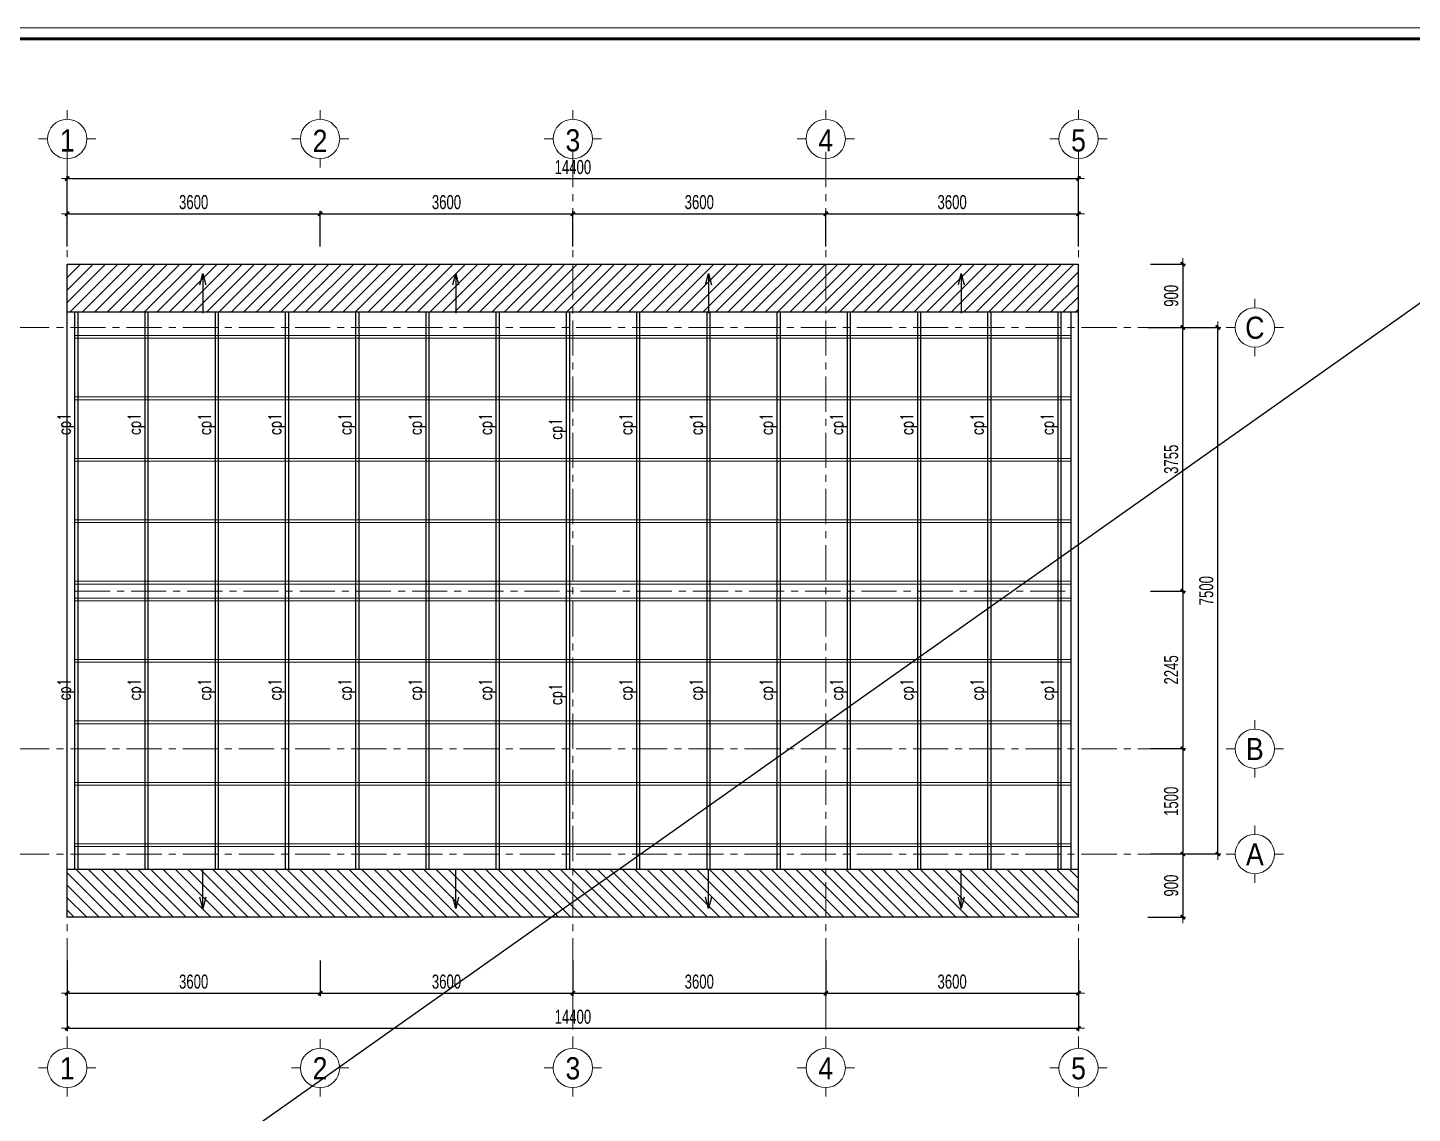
# Model space of a CAD drawing. Header units: millimetres. Extents: x -295047 to 263296, y -724756 to -308748.
# Drawn here: x 103529 to 123245, y -360068 to -344605 of the extents above; entities that cross this region are included whole.
import ezdxf
from ezdxf.enums import TextEntityAlignment as Align

# ---------------------------------------------------------------- set-up
doc = ezdxf.new("R2010")
doc.units = ezdxf.units.MM
doc.header["$MEASUREMENT"] = 0
doc.header["$PDMODE"] = 32
doc.linetypes.add('CENTERX2', pattern=[4, 2.5, -0.5, 0.5, -0.5])
doc.linetypes.add('DASHDOT', pattern=[1, 0.5, -0.25, 0, -0.25])
doc.layers.get('Defpoints').update_dxf_attribs({"color": 1})
doc.layers.add('KCS_Plotter', color=11, linetype='Continuous', plot=False)
for name, color, linetype, lineweight in [('Khungten_LCDI', 7, 'Continuous', 5), ('LC Dim', 8, 'Continuous', 18), ('LC Hatch', 252, 'Continuous', 9), ('LC ISO', 153, 'Continuous', 13), ('LC Net manh', 219, 'Continuous', 5), ('LC Net thay', 7, 'Continuous', 25), ('LC Net truc', 79, 'DASHDOT', 13), ('LC Text1', 3, 'Continuous', 20)]:
    doc.layers.add(name, color=color, linetype=linetype, lineweight=lineweight)
doc.styles.add('HOATBIF', font='hoatbif.shx', dxfattribs={"width": 0.7})
doc.styles.add('Khungten', font='VHAVAN.TTF', dxfattribs={"width": 0.9, "height": 5000})
doc.styles.add('LC 1', font='VHAVANB.TTF')
doc.styles.add('LC 3', font='vnsimli.shx', dxfattribs={"width": 0.75})
doc.styles.add('Title', font='VHBLACK.TTF', dxfattribs={"width": 0.8})
doc.dimstyles.new('DIM CHUAN', dxfattribs={"dimscale": 60, "dimtxt": 2.5, "dimasz": 0.35, "dimexe": 0.5, "dimexo": 0, "dimgap": 0.8, "dimtad": 1, "dimdec": 0, "dimzin": 0, "dimdsep": 46, "dimtxsty": 'HOATBIF', "dimblk1": 'DOT', "dimblk2": 'DOT', "dimsah": 1, "dimcen": -1, "dimdle": 1, "dimclrd": 256, "dimclre": 256, "dimclrt": 4, "dimadec": 3, "dimazin": 2, "dimtfac": 0.333333, "dimtdec": 0, "dimtix": 1, "dimtmove": 2, "dimatfit": 3, "dimldrblk": 'DOT', "dimfxl": 1, "dimtvp": 0.833333, "dimtolj": 1, "dimtzin": 0, "dimarcsym": 0})

# ---------------------------------------------------------------- blocks, each defined once
blk = doc.blocks.new('DOT')
at = {"layer": 'LC Dim'}
blk.add_line((-3, 0), (3, 0), dxfattribs=at)
at = {"layer": 'LC Dim', "color": 4}
blk.add_line((-1, -1), (1, 1), dxfattribs=at)
blk.add_lwpolyline([(0.5, 1), (-1, -0.5), (-0.5, -1), (1, 0.5)], close=True, dxfattribs=at)
blk = doc.blocks.new('*D1087')
at = {"layer": 'Defpoints', "color": 0, "ltscale": 2, "transparency": 16777216}
for p in [(104092, -357891), (118492, -357891), (118492, -358857)]:
    blk.add_point(p, dxfattribs=at)
at = {"layer": 'LC Dim', "lineweight": -2, "ltscale": 2, "transparency": 16777216}
for p, q in [((104092, -357891), (104092, -358897)), ((118492, -357891), (118492, -358897)), ((104120, -358857), (118464, -358857))]:
    blk.add_line(p, q, dxfattribs=at)
at = {"layer": 'LC Dim', "lineweight": -2, "ltscale": 2, "transparency": 16777216, "xscale": 28, "yscale": 28, "zscale": 28, "rotation": 180}
blk.add_blockref('DOT', (104092, -358857), dxfattribs=at)
at = {"layer": 'LC Dim', "lineweight": -2, "ltscale": 2, "transparency": 16777216, "xscale": 28, "yscale": 28, "zscale": 28}
blk.add_blockref('DOT', (118492, -358857), dxfattribs=at)
at = {"layer": 'LC Dim', "color": 4, "ltscale": 2, "transparency": 16777216, "insert": (111292, -358693), "char_height": 200, "attachment_point": 5, "style": 'HOATBIF'}
blk.add_mtext('\\A1;14400', dxfattribs=at)
blk = doc.blocks.new('_Dot')
at = {"color": 0, "linetype": 'ByBlock', "lineweight": -2}
blk.add_line((-0.5, 0), (-1, 0), dxfattribs=at)
at = {"color": 0, "linetype": 'ByBlock', "const_width": 0.5}
blk.add_lwpolyline([(-0.25, 0, 1), (0.25, 0, 1)], format="xyb", close=True, dxfattribs=at)
blk = doc.blocks.new('*D1088')
at = {"layer": 'Defpoints', "color": 0, "ltscale": 2, "transparency": 16777216}
for p in [(119516, -348874), (120476, -348874), (119516, -356374)]:
    blk.add_point(p, dxfattribs=at)
at = {"layer": 'LC Dim', "lineweight": -2, "ltscale": 2, "transparency": 16777216}
for p, q in [((119516, -348874), (120516, -348874)), ((120476, -356346), (120476, -348902)), ((119516, -356374), (120516, -356374))]:
    blk.add_line(p, q, dxfattribs=at)
at = {"layer": 'LC Dim', "lineweight": -2, "ltscale": 2, "transparency": 16777216, "xscale": 28, "yscale": 28, "zscale": 28}
for p, rotation in [((120476, -348874), 90), ((120476, -356374), 270)]:
    blk.add_blockref('DOT', p, dxfattribs=dict(at, rotation=rotation))
at = {"layer": 'LC Dim', "color": 4, "ltscale": 2, "transparency": 16777216, "insert": (120312, -352624), "char_height": 200, "attachment_point": 5, "rotation": 90, "style": 'HOATBIF'}
blk.add_mtext('\\A1;7500', dxfattribs=at)
blk = doc.blocks.new('TTRUC')
at = {"layer": 'LC ISO'}
for p, q in [((0, 6.95), (0, 10.13)), ((-6.95, 0), (-10.13, 0)), ((6.95, 0), (10.13, 0)), ((0, -6.95), (0, -10.13))]:
    blk.add_line(p, q, dxfattribs=at)
at = {"layer": 'LC Net manh'}
blk.add_circle((0, 0), 6.95, dxfattribs=at)
blk = doc.blocks.new('*D1090')
at = {"layer": 'Defpoints', "color": 0, "ltscale": 2, "transparency": 16777216}
for p in [(104092, -357891), (107692, -357891), (107692, -358357)]:
    blk.add_point(p, dxfattribs=at)
at = {"layer": 'LC Dim', "lineweight": -2, "ltscale": 2, "transparency": 16777216}
for p, q in [((104092, -357891), (104092, -358397)), ((107692, -357891), (107692, -358397)), ((104120, -358357), (107664, -358357))]:
    blk.add_line(p, q, dxfattribs=at)
at = {"layer": 'LC Dim', "lineweight": -2, "ltscale": 2, "transparency": 16777216, "xscale": 28, "yscale": 28, "zscale": 28, "rotation": 180}
blk.add_blockref('DOT', (104092, -358357), dxfattribs=at)
at = {"layer": 'LC Dim', "lineweight": -2, "ltscale": 2, "transparency": 16777216, "xscale": 28, "yscale": 28, "zscale": 28}
blk.add_blockref('DOT', (107692, -358357), dxfattribs=at)
at = {"layer": 'LC Dim', "color": 4, "ltscale": 2, "transparency": 16777216, "insert": (105892, -358193), "char_height": 200, "attachment_point": 5, "style": 'HOATBIF'}
blk.add_mtext('\\A1;3600', dxfattribs=at)
blk = doc.blocks.new('*D1091')
at = {"layer": 'Defpoints', "color": 0, "ltscale": 2, "transparency": 16777216}
for p in [(107692, -357891), (111292, -357891), (111292, -358357)]:
    blk.add_point(p, dxfattribs=at)
at = {"layer": 'LC Dim', "lineweight": -2, "ltscale": 2, "transparency": 16777216}
for p, q in [((107692, -357891), (107692, -358397)), ((111292, -357891), (111292, -358397)), ((107720, -358357), (111264, -358357))]:
    blk.add_line(p, q, dxfattribs=at)
at = {"layer": 'LC Dim', "lineweight": -2, "ltscale": 2, "transparency": 16777216, "xscale": 28, "yscale": 28, "zscale": 28, "rotation": 180}
blk.add_blockref('DOT', (107692, -358357), dxfattribs=at)
at = {"layer": 'LC Dim', "lineweight": -2, "ltscale": 2, "transparency": 16777216, "xscale": 28, "yscale": 28, "zscale": 28}
blk.add_blockref('DOT', (111292, -358357), dxfattribs=at)
at = {"layer": 'LC Dim', "color": 4, "ltscale": 2, "transparency": 16777216, "insert": (109492, -358193), "char_height": 200, "attachment_point": 5, "style": 'HOATBIF'}
blk.add_mtext('\\A1;3600', dxfattribs=at)
blk = doc.blocks.new('*D1094')
at = {"layer": 'Defpoints', "color": 0, "ltscale": 2, "transparency": 16777216}
for p in [(119516, -348874), (119976, -348874), (119516, -352629)]:
    blk.add_point(p, dxfattribs=at)
at = {"layer": 'LC Dim', "lineweight": -2, "ltscale": 2, "transparency": 16777216}
for p, q in [((119516, -348874), (120016, -348874)), ((119976, -352601), (119976, -348902)), ((119516, -352629), (120016, -352629))]:
    blk.add_line(p, q, dxfattribs=at)
at = {"layer": 'LC Dim', "lineweight": -2, "ltscale": 2, "transparency": 16777216, "xscale": 28, "yscale": 28, "zscale": 28}
for p, rotation in [((119976, -348874), 90), ((119976, -352629), 270)]:
    blk.add_blockref('DOT', p, dxfattribs=dict(at, rotation=rotation))
at = {"layer": 'LC Dim', "color": 4, "ltscale": 2, "transparency": 16777216, "insert": (119812, -350752), "char_height": 200, "attachment_point": 5, "rotation": 90, "style": 'HOATBIF'}
blk.add_mtext('\\A1;3755', dxfattribs=at)
blk = doc.blocks.new('*D1095')
at = {"layer": 'Defpoints', "color": 0, "ltscale": 2, "transparency": 16777216}
for p in [(119516, -354874), (119516, -356374), (119976, -356374)]:
    blk.add_point(p, dxfattribs=at)
at = {"layer": 'LC Dim', "lineweight": -2, "ltscale": 2, "transparency": 16777216}
for p, q in [((119516, -354874), (120016, -354874)), ((119976, -354902), (119976, -356346)), ((119516, -356374), (120016, -356374))]:
    blk.add_line(p, q, dxfattribs=at)
at = {"layer": 'LC Dim', "lineweight": -2, "ltscale": 2, "transparency": 16777216, "xscale": 28, "yscale": 28, "zscale": 28}
for p, rotation in [((119976, -354874), 90), ((119976, -356374), 270)]:
    blk.add_blockref('DOT', p, dxfattribs=dict(at, rotation=rotation))
at = {"layer": 'LC Dim', "color": 4, "ltscale": 2, "transparency": 16777216, "insert": (119812, -355624), "char_height": 200, "attachment_point": 5, "rotation": 90, "style": 'HOATBIF'}
blk.add_mtext('\\A1;1500', dxfattribs=at)
blk = doc.blocks.new('lcdi KC')
at = {"layer": 'Defpoints', "lineweight": 0}
blk.add_lwpolyline([(-1200, -14850), (-1200, 14850), (40800, 14850), (40800, -14850)], close=True, dxfattribs=at)
at = {"layer": 'Khungten_LCDI', "color": 5, "lineweight": 60}
blk.add_lwpolyline([(0, -14650), (0, 14650), (40600, 14650), (40600, -14650)], close=True, dxfattribs=at)
at = {"color": 7, "style": 'Khungten', "width": 0.8}
for tag, p in [('REVISION', (39499, -10746)), ('NGAYHT', (39546, -11609))]:
    blk.add_attdef(tag, text='', height=200, dxfattribs=at).set_placement(p, align=Align.CENTER)
at = {"layer": 'LC Text1', "style": 'Title', "width": 1.485915}
for tag, p, p2 in [('TENBANVE1', (36913, -8886), (40339, -8886)), ('TENBANVE2', (36913, -9562), (40339, -9562))]:
    blk.add_attdef(tag, text='', height=250, dxfattribs=at).set_placement(p, p2, align=Align.FIT)
at = {"layer": 'LC Text1', "style": 'Title', "width": 0.7}
blk.add_attdef('SOBANVE', text='', height=250, dxfattribs=at).set_placement((39562, -13896), align=Align.CENTER)
blk = doc.blocks.new('*D1098')
at = {"layer": 'Defpoints', "color": 0, "ltscale": 2, "transparency": 16777216}
for p in [(119516, -356374), (119480, -357274), (119976, -357274)]:
    blk.add_point(p, dxfattribs=at)
at = {"layer": 'LC Dim', "lineweight": -2, "ltscale": 2, "transparency": 16777216}
for p, q in [((119516, -356374), (120016, -356374)), ((119976, -356402), (119976, -357246)), ((119480, -357274), (120016, -357274))]:
    blk.add_line(p, q, dxfattribs=at)
at = {"layer": 'LC Dim', "lineweight": -2, "ltscale": 2, "transparency": 16777216, "xscale": 28, "yscale": 28, "zscale": 28}
for p, rotation in [((119976, -356374), 90), ((119976, -357274), 270)]:
    blk.add_blockref('DOT', p, dxfattribs=dict(at, rotation=rotation))
at = {"layer": 'LC Dim', "color": 4, "ltscale": 2, "transparency": 16777216, "insert": (119812, -356824), "char_height": 200, "attachment_point": 5, "rotation": 90, "style": 'HOATBIF'}
blk.add_mtext('\\A1;900', dxfattribs=at)
blk = doc.blocks.new('*D1099')
at = {"layer": 'Defpoints', "color": 0, "ltscale": 2, "transparency": 16777216}
for p in [(119516, -347974), (119480, -348874), (119976, -348874)]:
    blk.add_point(p, dxfattribs=at)
at = {"layer": 'LC Dim', "lineweight": -2, "ltscale": 2, "transparency": 16777216}
for p, q in [((119516, -347974), (120016, -347974)), ((119976, -348002), (119976, -348846)), ((119480, -348874), (120016, -348874))]:
    blk.add_line(p, q, dxfattribs=at)
at = {"layer": 'LC Dim', "lineweight": -2, "ltscale": 2, "transparency": 16777216, "xscale": 28, "yscale": 28, "zscale": 28}
for p, rotation in [((119976, -347974), 90), ((119976, -348874), 270)]:
    blk.add_blockref('DOT', p, dxfattribs=dict(at, rotation=rotation))
at = {"layer": 'LC Dim', "color": 4, "ltscale": 2, "transparency": 16777216, "insert": (119812, -348424), "char_height": 200, "attachment_point": 5, "rotation": 90, "style": 'HOATBIF'}
blk.add_mtext('\\A1;900', dxfattribs=at)
blk = doc.blocks.new('*D1080')
at = {"layer": 'Defpoints', "color": 0, "ltscale": 2, "transparency": 16777216}
for p in [(118492, -346755), (104092, -347721), (118492, -347721)]:
    blk.add_point(p, dxfattribs=at)
at = {"layer": 'LC Dim', "lineweight": -2, "ltscale": 2, "transparency": 16777216}
for p, q in [((104092, -347721), (104092, -346715)), ((104120, -346755), (118464, -346755)), ((118492, -347721), (118492, -346715))]:
    blk.add_line(p, q, dxfattribs=at)
at = {"layer": 'LC Dim', "lineweight": -2, "ltscale": 2, "transparency": 16777216, "xscale": 28, "yscale": 28, "zscale": 28, "rotation": 180}
blk.add_blockref('DOT', (104092, -346755), dxfattribs=at)
at = {"layer": 'LC Dim', "lineweight": -2, "ltscale": 2, "transparency": 16777216, "xscale": 28, "yscale": 28, "zscale": 28}
blk.add_blockref('DOT', (118492, -346755), dxfattribs=at)
at = {"layer": 'LC Dim', "color": 4, "ltscale": 2, "transparency": 16777216, "insert": (111292, -346591), "char_height": 200, "attachment_point": 5, "style": 'HOATBIF'}
blk.add_mtext('\\A1;14400', dxfattribs=at)
blk = doc.blocks.new('*D1081')
at = {"layer": 'Defpoints', "color": 0, "ltscale": 2, "transparency": 16777216}
for p in [(107692, -347255), (104092, -347721), (107692, -347721)]:
    blk.add_point(p, dxfattribs=at)
at = {"layer": 'LC Dim', "lineweight": -2, "ltscale": 2, "transparency": 16777216}
for p, q in [((104092, -347721), (104092, -347215)), ((104120, -347255), (107664, -347255)), ((107692, -347721), (107692, -347215))]:
    blk.add_line(p, q, dxfattribs=at)
at = {"layer": 'LC Dim', "lineweight": -2, "ltscale": 2, "transparency": 16777216, "xscale": 28, "yscale": 28, "zscale": 28, "rotation": 180}
blk.add_blockref('DOT', (104092, -347255), dxfattribs=at)
at = {"layer": 'LC Dim', "lineweight": -2, "ltscale": 2, "transparency": 16777216, "xscale": 28, "yscale": 28, "zscale": 28}
blk.add_blockref('DOT', (107692, -347255), dxfattribs=at)
at = {"layer": 'LC Dim', "color": 4, "ltscale": 2, "transparency": 16777216, "insert": (105892, -347091), "char_height": 200, "attachment_point": 5, "style": 'HOATBIF'}
blk.add_mtext('\\A1;3600', dxfattribs=at)
blk = doc.blocks.new('*D1082')
at = {"layer": 'Defpoints', "color": 0, "ltscale": 2, "transparency": 16777216}
for p in [(111292, -347255), (107692, -347721), (111292, -347721)]:
    blk.add_point(p, dxfattribs=at)
at = {"layer": 'LC Dim', "lineweight": -2, "ltscale": 2, "transparency": 16777216}
for p, q in [((107692, -347721), (107692, -347215)), ((107720, -347255), (111264, -347255)), ((111292, -347721), (111292, -347215))]:
    blk.add_line(p, q, dxfattribs=at)
at = {"layer": 'LC Dim', "lineweight": -2, "ltscale": 2, "transparency": 16777216, "xscale": 28, "yscale": 28, "zscale": 28, "rotation": 180}
blk.add_blockref('DOT', (107692, -347255), dxfattribs=at)
at = {"layer": 'LC Dim', "lineweight": -2, "ltscale": 2, "transparency": 16777216, "xscale": 28, "yscale": 28, "zscale": 28}
blk.add_blockref('DOT', (111292, -347255), dxfattribs=at)
at = {"layer": 'LC Dim', "color": 4, "ltscale": 2, "transparency": 16777216, "insert": (109492, -347091), "char_height": 200, "attachment_point": 5, "style": 'HOATBIF'}
blk.add_mtext('\\A1;3600', dxfattribs=at)
blk = doc.blocks.new('*D1083')
at = {"layer": 'Defpoints', "color": 0, "ltscale": 2, "transparency": 16777216}
for p in [(111292, -357891), (114892, -357891), (114892, -358357)]:
    blk.add_point(p, dxfattribs=at)
at = {"layer": 'LC Dim', "lineweight": -2, "ltscale": 2, "transparency": 16777216}
for p, q in [((111292, -357891), (111292, -358397)), ((114892, -357891), (114892, -358397)), ((111320, -358357), (114864, -358357))]:
    blk.add_line(p, q, dxfattribs=at)
at = {"layer": 'LC Dim', "lineweight": -2, "ltscale": 2, "transparency": 16777216, "xscale": 28, "yscale": 28, "zscale": 28, "rotation": 180}
blk.add_blockref('DOT', (111292, -358357), dxfattribs=at)
at = {"layer": 'LC Dim', "lineweight": -2, "ltscale": 2, "transparency": 16777216, "xscale": 28, "yscale": 28, "zscale": 28}
blk.add_blockref('DOT', (114892, -358357), dxfattribs=at)
at = {"layer": 'LC Dim', "color": 4, "ltscale": 2, "transparency": 16777216, "insert": (113092, -358193), "char_height": 200, "attachment_point": 5, "style": 'HOATBIF'}
blk.add_mtext('\\A1;3600', dxfattribs=at)
blk = doc.blocks.new('*D1084')
at = {"layer": 'Defpoints', "color": 0, "ltscale": 2, "transparency": 16777216}
for p in [(114892, -347255), (111292, -347721), (114892, -347721)]:
    blk.add_point(p, dxfattribs=at)
at = {"layer": 'LC Dim', "lineweight": -2, "ltscale": 2, "transparency": 16777216}
for p, q in [((111292, -347721), (111292, -347215)), ((111320, -347255), (114864, -347255)), ((114892, -347721), (114892, -347215))]:
    blk.add_line(p, q, dxfattribs=at)
at = {"layer": 'LC Dim', "lineweight": -2, "ltscale": 2, "transparency": 16777216, "xscale": 28, "yscale": 28, "zscale": 28, "rotation": 180}
blk.add_blockref('DOT', (111292, -347255), dxfattribs=at)
at = {"layer": 'LC Dim', "lineweight": -2, "ltscale": 2, "transparency": 16777216, "xscale": 28, "yscale": 28, "zscale": 28}
blk.add_blockref('DOT', (114892, -347255), dxfattribs=at)
at = {"layer": 'LC Dim', "color": 4, "ltscale": 2, "transparency": 16777216, "insert": (113092, -347091), "char_height": 200, "attachment_point": 5, "style": 'HOATBIF'}
blk.add_mtext('\\A1;3600', dxfattribs=at)
blk = doc.blocks.new('*D1085')
at = {"layer": 'Defpoints', "color": 0, "ltscale": 2, "transparency": 16777216}
for p in [(114892, -357891), (118492, -357891), (118492, -358357)]:
    blk.add_point(p, dxfattribs=at)
at = {"layer": 'LC Dim', "lineweight": -2, "ltscale": 2, "transparency": 16777216}
for p, q in [((114892, -357891), (114892, -358397)), ((118492, -357891), (118492, -358397)), ((114920, -358357), (118464, -358357))]:
    blk.add_line(p, q, dxfattribs=at)
at = {"layer": 'LC Dim', "lineweight": -2, "ltscale": 2, "transparency": 16777216, "xscale": 28, "yscale": 28, "zscale": 28, "rotation": 180}
blk.add_blockref('DOT', (114892, -358357), dxfattribs=at)
at = {"layer": 'LC Dim', "lineweight": -2, "ltscale": 2, "transparency": 16777216, "xscale": 28, "yscale": 28, "zscale": 28}
blk.add_blockref('DOT', (118492, -358357), dxfattribs=at)
at = {"layer": 'LC Dim', "color": 4, "ltscale": 2, "transparency": 16777216, "insert": (116692, -358193), "char_height": 200, "attachment_point": 5, "style": 'HOATBIF'}
blk.add_mtext('\\A1;3600', dxfattribs=at)
blk = doc.blocks.new('*D1086')
at = {"layer": 'Defpoints', "color": 0, "ltscale": 2, "transparency": 16777216}
for p in [(118492, -347255), (114892, -347721), (118492, -347721)]:
    blk.add_point(p, dxfattribs=at)
at = {"layer": 'LC Dim', "lineweight": -2, "ltscale": 2, "transparency": 16777216}
for p, q in [((114892, -347721), (114892, -347215)), ((114920, -347255), (118464, -347255)), ((118492, -347721), (118492, -347215))]:
    blk.add_line(p, q, dxfattribs=at)
at = {"layer": 'LC Dim', "lineweight": -2, "ltscale": 2, "transparency": 16777216, "xscale": 28, "yscale": 28, "zscale": 28, "rotation": 180}
blk.add_blockref('DOT', (114892, -347255), dxfattribs=at)
at = {"layer": 'LC Dim', "lineweight": -2, "ltscale": 2, "transparency": 16777216, "xscale": 28, "yscale": 28, "zscale": 28}
blk.add_blockref('DOT', (118492, -347255), dxfattribs=at)
at = {"layer": 'LC Dim', "color": 4, "ltscale": 2, "transparency": 16777216, "insert": (116692, -347091), "char_height": 200, "attachment_point": 5, "style": 'HOATBIF'}
blk.add_mtext('\\A1;3600', dxfattribs=at)
blk = doc.blocks.new('*U1100')
at = {"layer": 'LC Net thay', "ltscale": 2}
blk.add_lwpolyline([(20, 3970), (20, -3970), (-20, -3970), (-20, 3970)], close=True, dxfattribs=at)
blk = doc.blocks.new('*U1101')
at = {"layer": 'LC ISO', "color": 0, "linetype": 'ByBlock', "lineweight": -2, "transparency": 16777216}
for p in [(0, 0), (1000, 0), (2000, 0), (3000, 0), (4000, 0), (5000, 0), (6000, 0), (7000, 0), (8000, 0), (9000, 0), (10000, 0), (11000, 0), (12000, 0), (13000, 0), (14000, 0)]:
    blk.add_blockref('*U1100', p, dxfattribs=at)
blk = doc.blocks.new('*D1125')
at = {"layer": 'Defpoints', "color": 0, "ltscale": 2, "transparency": 16777216}
for p in [(119516, -352629), (119516, -354874), (119976, -354874)]:
    blk.add_point(p, dxfattribs=at)
at = {"layer": 'LC Dim', "lineweight": -2, "ltscale": 2, "transparency": 16777216}
for p, q in [((119516, -352629), (120016, -352629)), ((119976, -352657), (119976, -354846)), ((119516, -354874), (120016, -354874))]:
    blk.add_line(p, q, dxfattribs=at)
at = {"layer": 'LC Dim', "lineweight": -2, "ltscale": 2, "transparency": 16777216, "xscale": 28, "yscale": 28, "zscale": 28}
for p, rotation in [((119976, -352629), 90), ((119976, -354874), 270)]:
    blk.add_blockref('DOT', p, dxfattribs=dict(at, rotation=rotation))
at = {"layer": 'LC Dim', "color": 4, "ltscale": 2, "transparency": 16777216, "insert": (119812, -353752), "char_height": 200, "attachment_point": 5, "rotation": 90, "style": 'HOATBIF'}
blk.add_mtext('\\A1;2245', dxfattribs=at)

msp = doc.modelspace()

# ---------------------------------------------------------------- hatches: boundary and pattern name
at = {"layer": 'LC Hatch', "ltscale": 2}
h = msp.add_hatch(dxfattribs=at)
h.set_pattern_fill('ANSI31', color=256, scale=1000)
h.set_pattern_definition([(45, (168000, -1e-09), (-88.388348, 88.388348), [])])
h.paths.add_polyline_path([(118491.8, -347974.4), (104091.8, -347974.4), (104091.8, -348654.4), (104201.8, -348654.4), (118381.8, -348654.4), (118381.8, -348984.4), (118381.8, -348654.4), (118491.8, -348654.4)])
h = msp.add_hatch(dxfattribs=at)
h.set_pattern_fill('ANSI31', color=256, scale=1000, angle=90)
h.set_pattern_definition([(135, (168000, -1e-09), (-88.388348, -88.388348), [])])
h.paths.add_polyline_path([(118491.8, -357274.4), (104091.8, -357274.4), (104091.8, -356594.4), (104201.8, -356594.4), (104201.8, -356494.4), (104201.8, -356594.4), (118381.8, -356594.4), (118381.8, -356274.4), (118381.8, -356594.4), (118491.8, -356594.4)])

# ---------------------------------------------------------------- linework, layer by layer
at = {"layer": 'KCS_Plotter', "ltscale": 2}
msp.add_line((95295.8, -368365.3), (128895.8, -344605.3), dxfattribs=at)
at = {"layer": 'LC Net manh', "ltscale": 2}
for points in [[(118381.8, -349029.4), (104201.8, -349029.4), (104201.8, -348989.4), (118381.8, -348989.4)], [(118381.8, -349904.4), (104201.8, -349904.4), (104201.8, -349864.4), (118381.8, -349864.4)], [(118381.8, -350779.4), (104201.8, -350779.4), (104201.8, -350739.4), (118381.8, -350739.4)], [(118381.8, -351654.4), (104201.8, -351654.4), (104201.8, -351614.4), (118381.8, -351614.4)], [(118381.8, -352529.4), (104201.8, -352529.4), (104201.8, -352489.4), (118381.8, -352489.4)], [(118381.8, -352729.4), (104201.8, -352729.4), (104201.8, -352769.4), (118381.8, -352769.4)], [(118381.8, -353604.4), (104201.8, -353604.4), (104201.8, -353644.4), (118381.8, -353644.4)], [(118381.8, -354479.4), (104201.8, -354479.4), (104201.8, -354519.4), (118381.8, -354519.4)], [(118381.8, -355354.4), (104201.8, -355354.4), (104201.8, -355394.4), (118381.8, -355394.4)], [(118381.8, -356229.4), (104201.8, -356229.4), (104201.8, -356269.4), (118381.8, -356269.4)]]:
    msp.add_lwpolyline(points, close=True, dxfattribs=at)
at = {"layer": 'LC Net thay'}
for p, q in [((104091.8, -347974.4), (118491.8, -347974.4)), ((104091.8, -357279.4), (104091.8, -347979.4)), ((118491.8, -357274.4), (118491.8, -347974.4)), ((104091.8, -348654.4), (118491.8, -348654.4)), ((104201.8, -354984.4), (104201.8, -348654.4)), ((118381.8, -348654.4), (118381.8, -354984.4)), ((104201.8, -356594.4), (104201.8, -354984.4)), ((118381.8, -354984.4), (118381.8, -356594.4)), ((107691.8, -356594.4), (104091.8, -356594.4)), ((111291.8, -356594.4), (107691.8, -356594.4)), ((118491.8, -356594.4), (111291.8, -356594.4)), ((118491.8, -357274.4), (104091.8, -357274.4))]:
    msp.add_line(p, q, dxfattribs=at)
at = {"layer": 'LC Net truc', "linetype": 'CENTERX2', "ltscale": 200}
for p, q in [((104091.8, -346375.3), (104091.8, -359102.5)), ((111291.8, -346375.3), (111291.8, -359102.5)), ((114891.8, -346375.3), (114891.8, -359102.5)), ((118491.8, -346375.3), (118491.8, -359102.5)), ((103336.6, -348874.4), (119825.8, -348874.4)), ((104201.8, -352629.4), (118381.8, -352629.4)), ((103336.6, -354874.4), (119825.8, -354874.4)), ((103336.6, -356374.4), (119825.8, -356374.4))]:
    msp.add_line(p, q, dxfattribs=at)

# ---------------------------------------------------------------- block references
at = {"layer": 'LC ISO', "xscale": -40.31376784078886, "yscale": 40.31376784078886, "zscale": 40.31376784078886, "rotation": 180}
for p in [(104091.8, -346190.3), (107691.8, -346190.3), (111291.8, -346190.3), (114891.8, -346190.3), (118491.8, -346190.3)]:
    msp.add_blockref('TTRUC', p, dxfattribs=at)
at = {"layer": 'LC ISO', "xscale": 40.31376784078886, "yscale": 40.31376784078886, "zscale": 40.31376784078886}
for p in [(121002.5, -348874.4), (121002.5, -354874.4), (121002.5, -356374.4), (104091.8, -359422), (107691.8, -359422), (111291.8, -359422), (114891.8, -359422), (118491.8, -359422)]:
    msp.add_blockref('TTRUC', p, dxfattribs=at)
at = {"layer": 'LC ISO'}
msp.add_blockref('*U1101', (104221.8, -352624.4), dxfattribs=at)
at = {"layer": 'LC Net thay', "xscale": 0.8, "yscale": 0.8, "zscale": 0.8}
msp.add_blockref('lcdi KC', (96255.8, -356485.3), dxfattribs=at)

# ---------------------------------------------------------------- texts
at = {"layer": 'LC Text1', "ltscale": 0.2, "style": 'LC 1', "width": 0.9}
for s, p in [('1', (104091.8, -346463.6)), ('2', (107691.8, -346469.6)), ('3', (111291.8, -346461.9)), ('4', (114891.8, -346461.9)), ('5', (118491.8, -346463.6)), ('c', (121002.5, -349131.2)), ('b', (121002.5, -355131.2)), ('a', (121002.5, -356631.2)), ('1', (104091.8, -359678.8)), ('2', (107691.8, -359678.8)), ('3', (111291.8, -359678.8)), ('4', (114891.8, -359678.8)), ('5', (118491.8, -359678.8))]:
    msp.add_text(s, height=315.7, dxfattribs=at).set_placement(p, align=Align.BOTTOM_CENTER)
at = {"layer": 'LC Text1', "color": 3, "style": 'LC 3', "width": 0.7}
for p in [(104136.5, -350404.8), (105136.5, -350404.8), (106136.5, -350404.8), (107136.5, -350404.8), (108136.5, -350404.8), (109136.5, -350404.8), (110136.5, -350404.8), (112136.5, -350404.8), (113136.5, -350404.8), (114136.5, -350404.8), (115136.5, -350404.8), (116136.5, -350404.8), (117136.5, -350404.8), (118136.5, -350404.8), (111136.5, -350472.8), (104136.5, -354184.8), (105136.5, -354184.8), (106136.5, -354184.8), (107136.5, -354184.8), (108136.5, -354184.8), (109136.5, -354184.8), (110136.5, -354184.8), (111136.5, -354252.8), (112136.5, -354184.8), (113136.5, -354184.8), (114136.5, -354184.8), (115136.5, -354184.8), (116136.5, -354184.8), (117136.5, -354184.8), (118136.5, -354184.8)]:
    msp.add_text('cp1', height=181, rotation=90, dxfattribs=at).set_placement(p)

# ---------------------------------------------------------------- dimensions: what is measured, and where the dimension line sits
at = {"layer": 'LC Dim', "ltscale": 2}
for base, p1, p2, picture, middle in [((118491.8, -346755.4), (104091.8, -347721.3), (118491.8, -347721.3), '*D1080', (111291.8, -346591.4)), ((107691.8, -347255.4), (104091.8, -347721.3), (107691.8, -347721.3), '*D1081', (105891.8, -347091.4)), ((111291.8, -347255.4), (107691.8, -347721.3), (111291.8, -347721.3), '*D1082', (109491.8, -347091.4)), ((114891.8, -347255.4), (111291.8, -347721.3), (114891.8, -347721.3), '*D1084', (113091.8, -347091.4)), ((118491.8, -347255.4), (114891.8, -347721.3), (118491.8, -347721.3), '*D1086', (116691.8, -347091.4)), ((118491.8, -358856.8), (104091.8, -357890.9), (118491.8, -357890.9), '*D1087', (111291.8, -358692.8)), ((107691.8, -358356.8), (104091.8, -357890.9), (107691.8, -357890.9), '*D1090', (105891.8, -358192.8)), ((111291.8, -358356.8), (107691.8, -357890.9), (111291.8, -357890.9), '*D1091', (109491.8, -358192.8)), ((114891.8, -358356.8), (111291.8, -357890.9), (114891.8, -357890.9), '*D1083', (113091.8, -358192.8)), ((118491.8, -358356.8), (114891.8, -357890.9), (118491.8, -357890.9), '*D1085', (116691.8, -358192.8))]:
    dim = msp.add_linear_dim(base=base, p1=p1, p2=p2, dimstyle='DIM CHUAN', override={"dimscale": 80}, dxfattribs=at)
    dim.commit()
    dim.dimension.update_dxf_attribs({"geometry": picture, "text_midpoint": middle})
for base, p1, p2, picture, middle in [((119975.7, -348874.4), (119516, -347974.4), (119479.8, -348874.4), '*D1099', (119811.7, -348424.4)), ((120475.7, -348874.4), (119516, -356374.4), (119516, -348874.4), '*D1088', (120311.7, -352624.4)), ((119975.7, -348874.4), (119516, -352629.4), (119516, -348874.4), '*D1094', (119811.7, -350751.9)), ((119975.7, -354874.4), (119516, -352629.4), (119516, -354874.4), '*D1125', (119811.7, -353751.9)), ((119975.7, -356374.4), (119516, -354874.4), (119516, -356374.4), '*D1095', (119811.7, -355624.4)), ((119975.7, -357274.4), (119516, -356374.4), (119479.8, -357274.4), '*D1098', (119811.7, -356824.4))]:
    dim = msp.add_linear_dim(base=base, p1=p1, p2=p2, angle=90, dimstyle='DIM CHUAN', override={"dimscale": 80}, dxfattribs=at)
    dim.commit()
    dim.dimension.update_dxf_attribs({"geometry": picture, "text_midpoint": middle})

# ---------------------------------------------------------------- leaders
for points in [[(106022.9, -348108.6), (106022.9, -348673.2)], [(109622.9, -348108.6), (109622.9, -348673.2)], [(113222.9, -348108.6), (113222.9, -348673.2)], [(116822.9, -348108.6), (116822.9, -348673.2)], [(106022.9, -357150.1), (106022.9, -356585.5)], [(109622.9, -357150.1), (109622.9, -356585.5)], [(113222.9, -357150.1), (113222.9, -356585.5)], [(116822.9, -357150.1), (116822.9, -356585.5)]]:
    msp.add_leader(points, dimstyle='DIM CHUAN', override={"dimscale": 80, "dimasz": 2, "dimldrblk": 'Open30'}, dxfattribs=at)

doc.saveas('drawing.dxf')
